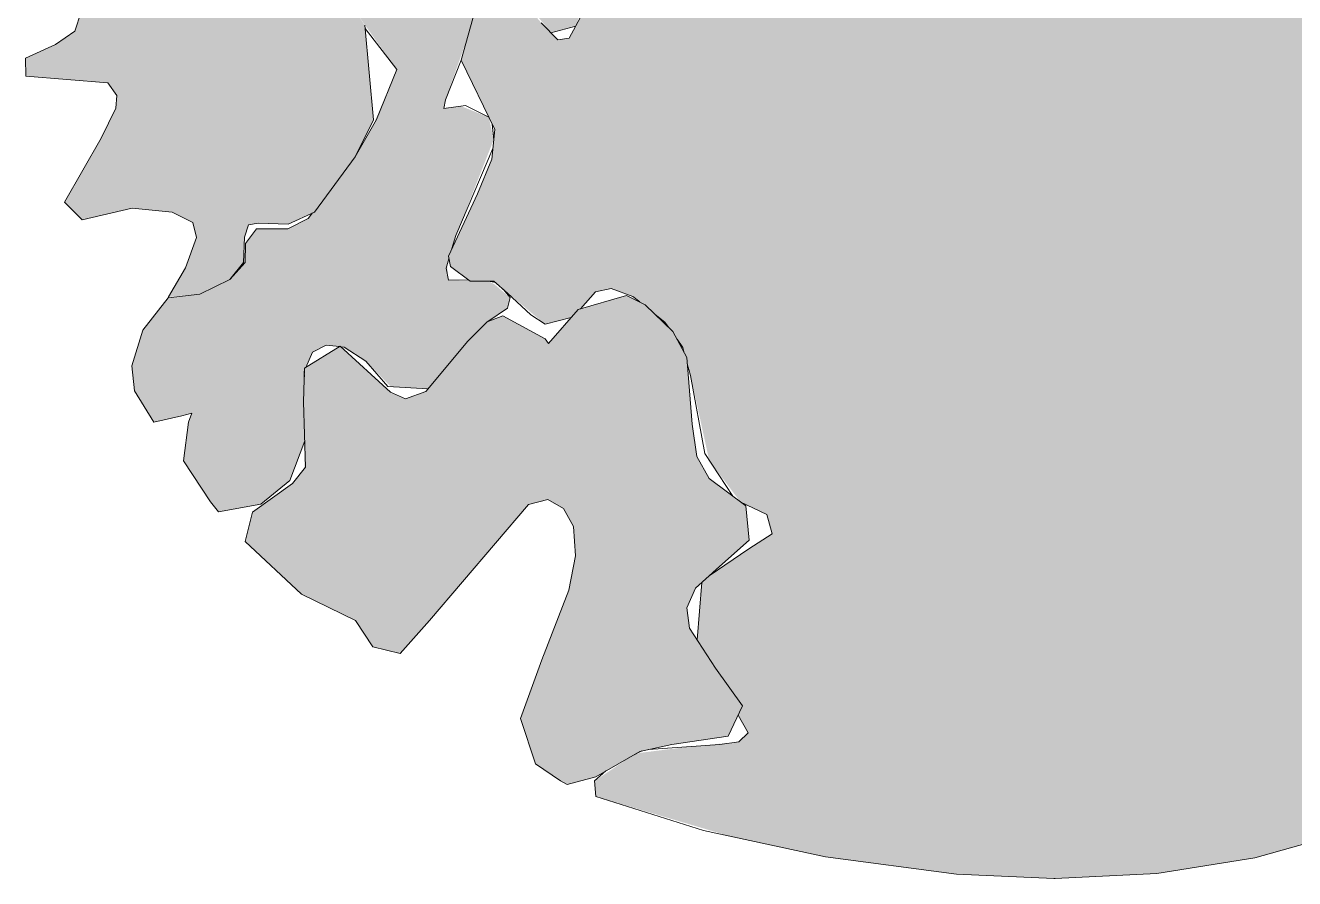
# Model space of a CAD drawing. Header units: metres. Extents: x -490 to 202, y -217 to 332.
# Drawn here: x -168.668 to -164.12, y 99.331 to 102.387 of the extents above; entities that cross this region are included whole.
import ezdxf

# ---------------------------------------------------------------- set-up
doc = ezdxf.new("R2010")
doc.units = ezdxf.units.M
doc.layers.add('1 arbol_dwg', color=8, linetype='Continuous', lineweight=9, true_color=0x767676)
doc.layers.add('A-DETL-GENF', color=7, linetype='Continuous', lineweight=9)
doc.layers.add('A-DETL-THIN', color=7, linetype='Continuous', lineweight=9)

# ---------------------------------------------------------------- blocks, each defined once
blk = doc.blocks.new('1 arbol_dwg-V159-PLANTA DE MURO PERIMETRAL')
at = {"layer": 'A-DETL-GENF', "true_color": 0x4f7f3f, "transparency": 33554483}
blk.add_hatch(color=87, dxfattribs=at).paths.add_polyline_path([(-2.9959, 1.7353), (-2.6313, 1.7538), (-2.2801, 1.8101), (-1.935, 1.9067), (-1.8881, 1.9334), (-1.5926, 2.1464), (-1.5028, 2.1259), (-1.3912, 2.132), (-1.2448, 2.2207), (-1.1529, 2.43), (-1.1286, 2.8007), (-1.0961, 2.8211), (-1.0513, 2.7946), (-0.8564, 2.5984), (-0.7055, 2.601), (-0.6445, 2.7575), (-0.6173, 2.7886), (-0.4998, 2.8561), (-0.3192, 2.9842), (-0.148, 3.2129), (-0.0052, 3.6578), (-0.1793, 3.943), (-0.1427, 3.9761), (0.2521, 4.1075), (0.3527, 4.1876), (0.4149, 4.2823), (0.3976, 4.5067), (0.2698, 4.7494), (0.2702, 4.8605), (0.3076, 4.9547), (0.3726, 5.0136), (0.5181, 5.0987), (0.5896, 5.1941), (0.5937, 5.4076), (0.5791, 5.688), (0.5277, 5.9481), (0.3519, 6.1201), (-0.2074, 6.3087), (-0.2289, 6.3473), (-0.2037, 6.3773), (-0.0839, 6.4388), (0.1801, 6.5473), (0.1608, 6.6334), (-0.0504, 6.7062), (-0.072, 6.7644), (-0.1636, 6.9763), (-0.3448, 7.1878), (-0.8945, 7.5401), (-0.963, 7.5135), (-0.9437, 7.394), (-0.8932, 7.2025), (-0.9789, 6.8774), (-0.998, 6.3498), (-1.0225, 6.3395), (-1.0859, 6.3587), (-1.1818, 6.44), (-1.2714, 6.5724), (-1.5002, 6.9643), (-1.5489, 6.9861), (-1.6301, 6.9371), (-1.6716, 6.7936), (-1.7114, 6.8321), (-1.8034, 6.9488), (-1.8372, 6.9313), (-1.9126, 6.7722), (-1.9982, 6.6692), (-2.1013, 6.6154), (-2.1675, 6.6159), (-2.202, 6.6532), (-2.202, 6.7359), (-2.1865, 6.87), (-2.215, 6.9075), (-2.2677, 6.8987), (-2.5442, 6.7936), (-2.9825, 6.8481), (-3.3784, 6.8308), (-3.6081, 6.9621), (-3.7505, 7.0118), (-3.9259, 7.1241), (-3.9952, 7.0843), (-3.9792, 6.9966), (-3.8584, 6.8259), (-3.8597, 6.7571), (-3.8978, 6.7182), (-3.9416, 6.7272), (-4.0879, 6.8199), (-4.1833, 6.7721), (-4.3076, 6.61), (-4.4604, 6.3793), (-4.5128, 6.3333), (-4.5887, 6.2206), (-4.594, 6.1261), (-4.5074, 6.0338), (-4.4179, 6.0064), (-4.2704, 5.8091), (-4.1986, 5.6828), (-4.2322, 5.6353), (-4.4731, 5.3606), (-4.5471, 5.3359), (-4.7488, 5.3412), (-4.7792, 5.2461), (-4.705, 5.1023), (-4.6785, 4.9671), (-4.6897, 4.834), (-4.7373, 4.7464), (-4.7778, 4.74), (-4.8376, 4.801), (-4.9719, 4.9577), (-5.0489, 4.9368), (-5.1251, 4.6675), (-5.0045, 4.4189), (-5.0153, 4.3122), (-5.0662, 4.1879), (-5.1705, 3.965), (-5.1632, 3.9283), (-5.0928, 3.8751), (-5.0074, 3.8754), (-4.8241, 3.721), (-4.7307, 3.7448), (-4.6435, 3.8374), (-4.5875, 3.8488), (-4.5095, 3.8206), (-4.446, 3.7742), (-4.3662, 3.6955), (-4.3164, 3.6016), (-4.236, 3.2336), (-4.1247, 3.0853), (-4.0297, 3.0399), (-4.0098, 2.9699), (-4.2365, 2.8198), (-4.2623, 2.7963), (-4.2789, 2.5909), (-4.1162, 2.3541), (-4.1318, 2.3209), (-4.096, 2.2577), (-4.1293, 2.2254), (-4.306, 2.2078), (-4.4849, 2.1857), (-4.512, 2.1753), (-4.6464, 2.0853), (-4.6425, 2.0296), (-4.1674, 1.8887), (-3.8196, 1.8128), (-3.3498, 1.7518), (-3.0009, 1.7354)])
at = {"layer": 'A-DETL-GENF', "true_color": 0x004c00, "transparency": 33554483}
blk.add_hatch(color=98, dxfattribs=at).paths.add_polyline_path([(-5.9946, 3.0494), (-5.8428, 3.0767), (-5.7393, 3.1612), (-5.6849, 3.3041), (-5.6856, 3.5634), (-5.6576, 3.6215), (-5.6084, 3.6467), (-5.5444, 3.6388), (-5.4663, 3.5895), (-5.3775, 3.4978), (-5.2433, 3.4899), (-5.0291, 3.7313), (-4.9581, 3.7785), (-4.9494, 3.8165), (-5.0052, 3.864), (-5.0262, 3.8753), (-5.1706, 3.8789), (-5.1758, 3.9377), (-5.1576, 3.9926), (-5.1437, 4.0387), (-5.0082, 4.3819), (-5.0257, 4.4627), (-5.1251, 4.5024), (-5.1868, 4.4944), (-5.1813, 4.5256), (-5.1046, 4.74), (-5.0489, 4.9368), (-5.0093, 4.9577), (-4.9951, 4.9936), (-4.9427, 4.9368), (-4.8029, 4.7656), (-4.714, 4.7893), (-4.6897, 4.8563), (-4.6808, 4.9402), (-4.697, 5.0612), (-4.7181, 5.1277), (-4.7792, 5.2461), (-4.7792, 5.282), (-4.7971, 5.3241), (-4.7634, 5.3501), (-4.5332, 5.3405), (-4.4634, 5.3716), (-4.3987, 5.4461), (-4.5285, 5.724), (-4.4604, 5.9636), (-4.5074, 6.0338), (-4.594, 6.073), (-4.6041, 6.0957), (-4.5887, 6.2206), (-4.5589, 6.2995), (-4.5101, 6.3793), (-4.5289, 6.4652), (-4.6281, 6.4956), (-4.7689, 6.6041), (-4.9091, 6.5893), (-4.9104, 6.5595), (-4.8626, 6.2382), (-4.9202, 5.9716), (-5.049, 5.8202), (-5.1697, 5.6886), (-5.1573, 5.6042), (-5.0418, 5.4915), (-5.0259, 5.4606), (-4.9887, 5.4251), (-4.9887, 5.3332), (-5.013, 5.2291), (-5.0842, 5.1288), (-5.0961, 5.1237), (-5.1464, 5.086), (-5.3642, 5.0061), (-5.4906, 4.9267), (-5.505, 4.9089), (-5.5146, 4.8563), (-5.3554, 4.6332), (-5.4391, 4.4365), (-5.505, 4.3204), (-5.6725, 4.1003), (-5.7459, 4.0627), (-5.8584, 4.0627), (-5.8977, 4.0105), (-5.9053, 3.935), (-5.9536, 3.881), (-6.0615, 3.8294), (-6.1753, 3.8154), (-6.2652, 3.6998), (-6.3053, 3.5726), (-6.295, 3.4829), (-6.2265, 3.3707), (-6.0903, 3.4025), (-6.1024, 3.3702), (-6.1195, 3.2325), (-6.0232, 3.0855)])
at = {"layer": 'A-DETL-GENF', "true_color": 0x2f4c26, "transparency": 33554483}
for points in [[(-6.173, 3.8192), (-6.0615, 3.8294), (-5.9536, 3.881), (-5.9053, 3.9426), (-5.9008, 4.0328), (-5.8866, 4.0769), (-5.8527, 4.0831), (-5.7447, 4.0798), (-5.6508, 4.1231), (-5.505, 4.3204), (-5.4391, 4.4534), (-5.4701, 4.7921), (-5.543, 4.8973), (-5.5146, 4.9267), (-5.323, 5.0278), (-5.0842, 5.1288), (-5.0418, 5.1875), (-4.9986, 5.278), (-4.9986, 5.4076), (-5.049, 5.5054), (-5.1903, 5.6344), (-5.1896, 5.6886), (-5.1389, 5.7593), (-4.9039, 6.0177), (-4.8922, 6.1772), (-4.9634, 6.2202), (-5.3889, 6.25), (-5.5059, 6.2229), (-5.5951, 6.1626), (-5.6483, 6.0913), (-5.6567, 6.0437), (-5.6441, 5.8711), (-5.5636, 5.7593), (-5.3386, 5.5268), (-5.3894, 5.4922), (-5.4701, 5.4757), (-5.594, 5.4804), (-5.7494, 5.5241), (-6.1328, 5.737), (-6.2138, 5.7328), (-6.2647, 5.6947), (-6.3083, 5.5719), (-6.2623, 5.4774), (-6.1885, 5.404), (-6.1038, 5.3696), (-6.0053, 5.3745), (-5.9527, 5.3635), (-5.9179, 5.3103), (-5.9039, 5.2094), (-5.9264, 5.1063), (-5.9861, 5.0084), (-6.0892, 4.9168), (-6.2201, 4.8663), (-6.486, 4.8401), (-6.5096, 4.7705), (-6.5779, 4.7235), (-6.6864, 4.6743), (-6.6847, 4.6102), (-6.3907, 4.5866), (-6.3586, 4.5408), (-6.3617, 4.4955), (-6.4147, 4.3875), (-6.5463, 4.1589), (-6.4824, 4.0952), (-6.3041, 4.1367), (-6.1609, 4.1231), (-6.0861, 4.086), (-6.0729, 4.0316), (-6.113, 3.9238)], [(-4.7444, 2.0725), (-4.6425, 2.1001), (-4.4849, 2.191), (-4.3694, 2.216), (-4.1674, 2.2452), (-4.1162, 2.3541), (-4.306, 2.633), (-4.3161, 2.7057), (-4.2855, 2.7753), (-4.0926, 2.9482), (-4.1045, 3.0703), (-4.236, 3.1685), (-4.2807, 3.2475), (-4.2964, 3.3629), (-4.3164, 3.6016), (-4.3662, 3.6955), (-4.4651, 3.791), (-4.5319, 3.8247), (-4.7053, 3.7742), (-4.8113, 3.6519), (-4.8241, 3.6685), (-4.9757, 3.7512), (-5.0311, 3.73), (-5.1009, 3.6608), (-5.2514, 3.4802), (-5.3241, 3.454), (-5.3775, 3.4782), (-5.5579, 3.643), (-5.6856, 3.5634), (-5.6892, 3.4434), (-5.6867, 3.2032), (-5.7286, 3.1505), (-5.8726, 3.0483), (-5.899, 2.9424), (-5.697, 2.7539), (-5.5031, 2.6598), (-5.4415, 2.5651), (-5.3437, 2.5418), (-5.2381, 2.6598), (-4.8835, 3.0754), (-4.8146, 3.093), (-4.7582, 3.0616), (-4.7225, 2.9971), (-4.7144, 2.8912), (-4.7393, 2.7692), (-4.9121, 2.3094), (-4.8587, 2.1462), (-4.7682, 2.0853)]]:
    blk.add_hatch(color=89, dxfattribs=at).paths.add_polyline_path(points)
at = {"layer": 'A-DETL-THIN', "color": 76, "true_color": 0x3f7f00}
for p, q in [((-4.8029, 4.7656), (-4.714, 4.7893)), ((-5.0082, 4.3819), (-5.0135, 4.4374)), ((-5.002, 3.8706), (-5.0262, 3.8753)), ((-4.2623, 2.7963), (-4.2789, 2.5909)), ((-4.4768, 2.1927), (-4.512, 2.1753))]:
    blk.add_line(p, q, dxfattribs=at)
at = {"layer": 'A-DETL-THIN', "color": 76, "true_color": 0x3f7f00, "flags": 128}
for points in [[(-4.6063, 2.1209), (-4.6464, 2.0853), (-4.6425, 2.0296), (-4.2558, 1.9081), (-3.8196, 1.8128), (-3.3498, 1.7518), (-3.0009, 1.7354), (-2.9959, 1.7353), (-2.6313, 1.7538), (-2.2801, 1.8101), (-1.935, 1.9067)], [(-4.6897, 4.834), (-4.7373, 4.7464), (-4.7778, 4.74), (-4.8376, 4.801)], [(-5.0489, 4.9368), (-5.1251, 4.6675), (-5.0045, 4.4189), (-5.0153, 4.3122), (-5.0662, 4.1879), (-5.1705, 3.965), (-5.1632, 3.9283), (-5.0928, 3.8751), (-5.0074, 3.8754), (-4.959, 3.8329), (-4.8745, 3.7552), (-4.8241, 3.721), (-4.7307, 3.7448)], [(-6.486, 4.8401), (-6.5096, 4.7705), (-6.5779, 4.7235), (-6.6864, 4.6743), (-6.6847, 4.6102), (-6.3907, 4.5866), (-6.3586, 4.5408), (-6.3617, 4.4955), (-6.4147, 4.3875), (-6.5463, 4.1589), (-6.4824, 4.0952), (-6.3041, 4.1367), (-6.1609, 4.1231), (-6.0861, 4.086), (-6.0729, 4.0316), (-6.113, 3.9238), (-6.173, 3.8192), (-6.1753, 3.8154), (-6.0615, 3.8294), (-5.9536, 3.881), (-5.9053, 3.9426), (-5.9008, 4.0328), (-5.8866, 4.0769), (-5.8527, 4.0831), (-5.7447, 4.0798), (-5.6508, 4.1231), (-5.505, 4.3204), (-5.4391, 4.4534), (-5.4701, 4.7921)], [(-5.4691, 4.7807), (-5.3554, 4.6332), (-5.4287, 4.4549), (-5.505, 4.3204)], [(-5.0257, 4.4627), (-5.1086, 4.5046), (-5.1868, 4.4944), (-5.1813, 4.5256), (-5.125, 4.6672)], [(-5.1576, 3.9926), (-5.1437, 4.0387), (-5.0113, 4.3509)], [(-5.6576, 4.1199), (-5.6725, 4.1003), (-5.7459, 4.0627), (-5.8584, 4.0627), (-5.8977, 4.0105), (-5.8984, 3.9426), (-5.9536, 3.881)], [(-5.0992, 3.88), (-5.1706, 3.8789), (-5.1787, 3.9226), (-5.1687, 3.9558)], [(-5.0299, 3.7305), (-5.0291, 3.7313), (-4.9581, 3.7785), (-4.9494, 3.8165), (-4.9745, 3.8465)], [(-4.6971, 3.7765), (-4.6435, 3.8374), (-4.5875, 3.8488), (-4.5095, 3.8206), (-4.485, 3.801)], [(-6.1753, 3.8154), (-6.2652, 3.6998), (-6.3053, 3.5726), (-6.295, 3.4829), (-6.2265, 3.3707), (-6.1258, 3.3926), (-6.0903, 3.4025), (-6.1024, 3.3702), (-6.1195, 3.2325), (-6.0232, 3.0855), (-5.9946, 3.0494), (-5.8428, 3.0767), (-5.7393, 3.1612), (-5.6849, 3.3041)], [(-4.4302, 3.7573), (-4.3948, 3.729), (-4.3817, 3.7105)], [(-5.6816, 3.5658), (-5.6576, 3.6215), (-5.6084, 3.6467), (-5.5613, 3.6409)], [(-5.5548, 3.6401), (-5.5444, 3.6388), (-5.4663, 3.5895), (-5.387, 3.4984), (-5.2433, 3.4899)], [(-4.3511, 3.6672), (-4.3308, 3.6384), (-4.3252, 3.6182)], [(-5.6865, 3.5326), (-5.6877, 3.5516), (-5.6858, 3.5562)], [(-4.3146, 3.5806), (-4.3024, 3.5373), (-4.252, 3.2577), (-4.151, 3.105)], [(-4.1247, 3.0853), (-4.0297, 3.0399), (-4.0098, 2.9699), (-4.0941, 2.9172), (-4.2365, 2.8198)], [(-4.1318, 2.3209), (-4.096, 2.2577), (-4.1293, 2.2254), (-4.1973, 2.2152), (-4.4534, 2.1978)]]:
    blk.add_lwpolyline(points, dxfattribs=at)
blk.add_lwpolyline([(-4.8835, 3.0754), (-4.8146, 3.093), (-4.7582, 3.0616), (-4.7225, 2.9971), (-4.7144, 2.8912), (-4.7393, 2.7692), (-4.8354, 2.5194), (-4.9121, 2.3094), (-4.8587, 2.1462), (-4.7682, 2.0853), (-4.7444, 2.0725), (-4.6425, 2.1001), (-4.4849, 2.191), (-4.3694, 2.216), (-4.1674, 2.2452), (-4.1162, 2.3541), (-4.2129, 2.4886), (-4.306, 2.633), (-4.3161, 2.7057), (-4.2855, 2.7753), (-4.1995, 2.8534), (-4.0926, 2.9482), (-4.1045, 3.0703), (-4.236, 3.1685), (-4.2807, 3.2475), (-4.2964, 3.3629), (-4.3164, 3.6016), (-4.3662, 3.6955), (-4.4651, 3.791), (-4.5319, 3.8247), (-4.7053, 3.7742), (-4.8113, 3.6519), (-4.8241, 3.6685), (-4.9757, 3.7512), (-5.0311, 3.73), (-5.1009, 3.6608), (-5.2514, 3.4802), (-5.3241, 3.454), (-5.3775, 3.4782), (-5.5579, 3.643), (-5.6856, 3.5634), (-5.6892, 3.4434), (-5.682, 3.2091), (-5.7286, 3.1505), (-5.8726, 3.0483), (-5.899, 2.9424), (-5.697, 2.7539), (-5.5031, 2.6598), (-5.4415, 2.5651), (-5.3437, 2.5418), (-5.2381, 2.6598)], close=True, dxfattribs=at)

msp = doc.modelspace()

# ---------------------------------------------------------------- block references
at = {"layer": '1 arbol_dwg', "color": 76, "true_color": 0x3f7f00}
msp.add_blockref('1 arbol_dwg-V159-PLANTA DE MURO PERIMETRAL', (-161.9817, 97.5957), dxfattribs=at)

doc.saveas('drawing.dxf')
